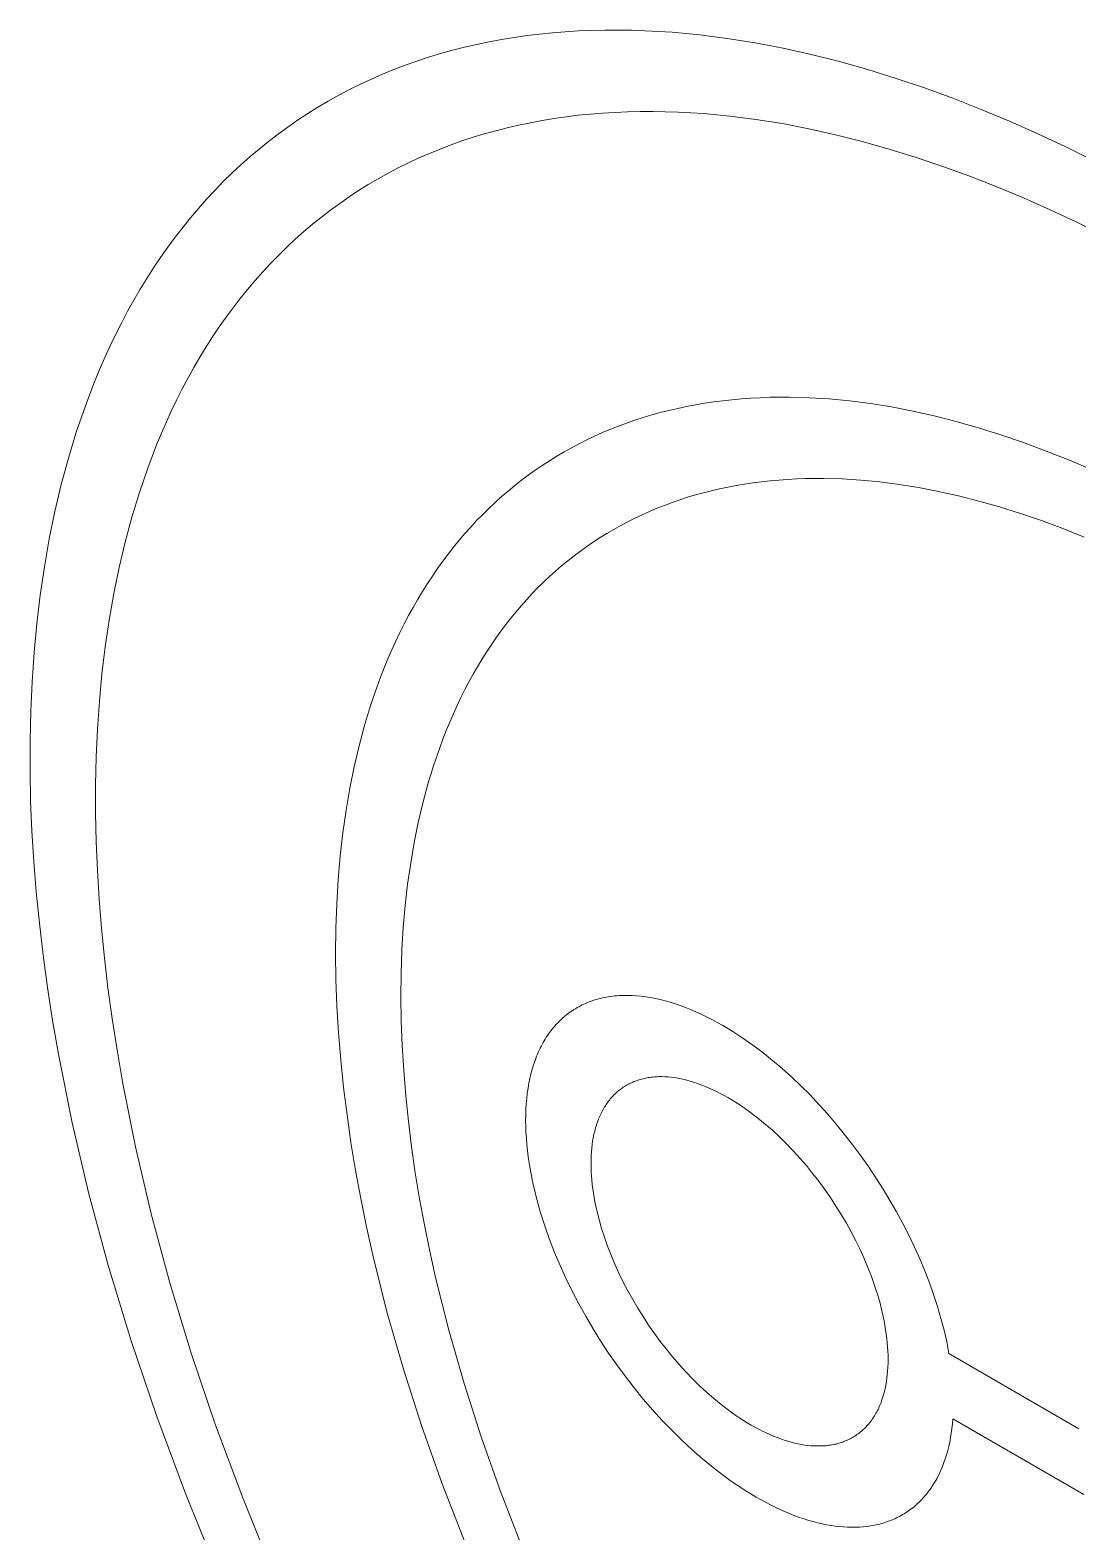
# Model space of a CAD drawing. Header units: millimetres. Extents: x -279 to 4999, y 61 to 3536.
# Drawn here: x 3929.37 to 3942.55, y 1671.74 to 1690.65 of the extents above; entities that cross this region are included whole.
import ezdxf

# ---------------------------------------------------------------- set-up
doc = ezdxf.new("R2010")
doc.units = ezdxf.units.MM
doc.layers.add('ZANO_R', color=7, linetype='Continuous', lineweight=0)

msp = doc.modelspace()

# ---------------------------------------------------------------- linework, layer by layer
at = {"layer": 'ZANO_R'}
for p, q in [((3935.299, 1690.528), (3935.142, 1690.499)), ((3935.457, 1690.554), (3935.299, 1690.528)), ((3935.616, 1690.577), (3935.457, 1690.554)), ((3935.777, 1690.597), (3935.616, 1690.577)), ((3935.939, 1690.613), (3935.777, 1690.597)), ((3936.102, 1690.626), (3935.939, 1690.613)), ((3936.267, 1690.636), (3936.102, 1690.626)), ((3936.432, 1690.643), (3936.267, 1690.636)), ((3936.599, 1690.647), (3936.432, 1690.643)), ((3936.767, 1690.647), (3936.599, 1690.647)), ((3936.935, 1690.645), (3936.767, 1690.647)), ((3937.105, 1690.639), (3936.935, 1690.645)), ((3937.275, 1690.631), (3937.105, 1690.639)), ((3937.447, 1690.619), (3937.275, 1690.631)), ((3937.792, 1690.586), (3937.447, 1690.619)), ((3938.14, 1690.542), (3937.792, 1690.586)), ((3938.49, 1690.486), (3938.14, 1690.542)), ((3934.53, 1690.35), (3934.381, 1690.305)), ((3934.681, 1690.392), (3934.53, 1690.35)), ((3934.833, 1690.431), (3934.681, 1690.392)), ((3934.987, 1690.467), (3934.833, 1690.431)), ((3935.142, 1690.499), (3934.987, 1690.467)), ((3938.843, 1690.418), (3938.49, 1690.486)), ((3939.197, 1690.34), (3938.843, 1690.418)), ((3939.552, 1690.25), (3939.197, 1690.34)), ((3933.944, 1690.15), (3933.802, 1690.091)), ((3934.088, 1690.205), (3933.944, 1690.15)), ((3934.234, 1690.256), (3934.088, 1690.205)), ((3934.381, 1690.305), (3934.234, 1690.256)), ((3939.909, 1690.15), (3939.552, 1690.25)), ((3940.266, 1690.039), (3939.909, 1690.15)), ((3933.523, 1689.966), (3933.387, 1689.898)), ((3933.662, 1690.03), (3933.523, 1689.966)), ((3933.802, 1690.091), (3933.662, 1690.03)), ((3940.623, 1689.918), (3940.266, 1690.039)), ((3933.252, 1689.827), (3933.119, 1689.753)), ((3933.387, 1689.898), (3933.252, 1689.827)), ((3940.98, 1689.788), (3940.623, 1689.918)), ((3941.337, 1689.648), (3940.98, 1689.788)), ((3932.86, 1689.596), (3932.733, 1689.513)), ((3932.989, 1689.676), (3932.86, 1689.596)), ((3933.119, 1689.753), (3932.989, 1689.676)), ((3936.264, 1689.574), (3936.418, 1689.589)), ((3936.418, 1689.589), (3936.572, 1689.602)), ((3936.572, 1689.602), (3936.728, 1689.611)), ((3936.728, 1689.611), (3936.885, 1689.618)), ((3936.885, 1689.618), (3937.043, 1689.621)), ((3937.043, 1689.621), (3937.202, 1689.622)), ((3937.202, 1689.622), (3937.361, 1689.619)), ((3937.361, 1689.619), (3937.522, 1689.614)), ((3937.522, 1689.614), (3937.684, 1689.606)), ((3937.684, 1689.606), (3937.846, 1689.595)), ((3937.846, 1689.595), (3938.173, 1689.564)), ((3941.694, 1689.499), (3941.337, 1689.648)), ((3932.609, 1689.426), (3932.487, 1689.337)), ((3932.733, 1689.513), (3932.609, 1689.426)), ((3935.226, 1689.38), (3935.37, 1689.417)), ((3935.37, 1689.417), (3935.515, 1689.451)), ((3935.515, 1689.451), (3935.663, 1689.481)), ((3935.663, 1689.481), (3935.811, 1689.509)), ((3935.811, 1689.509), (3935.961, 1689.534)), ((3935.961, 1689.534), (3936.112, 1689.555)), ((3936.112, 1689.555), (3936.264, 1689.574)), ((3938.173, 1689.564), (3938.502, 1689.522)), ((3938.502, 1689.522), (3938.834, 1689.469)), ((3938.834, 1689.469), (3939.168, 1689.405)), ((3939.168, 1689.405), (3939.504, 1689.33)), ((3942.049, 1689.342), (3941.694, 1689.499)), ((3932.366, 1689.245), (3932.248, 1689.149)), ((3932.487, 1689.337), (3932.366, 1689.245)), ((3934.528, 1689.15), (3934.664, 1689.202)), ((3934.664, 1689.202), (3934.802, 1689.251)), ((3934.802, 1689.251), (3934.942, 1689.297)), ((3934.942, 1689.297), (3935.083, 1689.34)), ((3935.083, 1689.34), (3935.226, 1689.38)), ((3939.504, 1689.33), (3939.84, 1689.245)), ((3939.84, 1689.245), (3940.178, 1689.15)), ((3942.403, 1689.176), (3942.049, 1689.342)), ((3932.132, 1689.051), (3932.019, 1688.95)), ((3932.248, 1689.149), (3932.132, 1689.051)), ((3934.129, 1688.976), (3934.26, 1689.037)), ((3934.26, 1689.037), (3934.393, 1689.095)), ((3934.393, 1689.095), (3934.528, 1689.15)), ((3940.178, 1689.15), (3940.516, 1689.045)), ((3940.516, 1689.045), (3940.855, 1688.931)), ((3942.756, 1689.002), (3942.403, 1689.176)), ((3931.907, 1688.846), (3931.798, 1688.739)), ((3932.019, 1688.95), (3931.907, 1688.846)), ((3933.746, 1688.775), (3933.872, 1688.845)), ((3933.872, 1688.845), (3934, 1688.912)), ((3934, 1688.912), (3934.129, 1688.976)), ((3940.855, 1688.931), (3941.193, 1688.808)), ((3931.798, 1688.739), (3931.691, 1688.629)), ((3933.501, 1688.626), (3933.623, 1688.702)), ((3933.623, 1688.702), (3933.746, 1688.775)), ((3941.193, 1688.808), (3941.532, 1688.675)), ((3941.532, 1688.675), (3941.869, 1688.534)), ((3931.587, 1688.517), (3931.485, 1688.402)), ((3931.691, 1688.629), (3931.587, 1688.517)), ((3933.147, 1688.38), (3933.263, 1688.465)), ((3933.263, 1688.465), (3933.381, 1688.547)), ((3933.381, 1688.547), (3933.501, 1688.626)), ((3941.869, 1688.534), (3942.206, 1688.385)), ((3931.385, 1688.284), (3931.287, 1688.163)), ((3931.485, 1688.402), (3931.385, 1688.284)), ((3932.921, 1688.203), (3933.033, 1688.293)), ((3933.033, 1688.293), (3933.147, 1688.38)), ((3942.206, 1688.385), (3942.541, 1688.228)), ((3931.287, 1688.163), (3931.192, 1688.04)), ((3932.704, 1688.014), (3932.811, 1688.11)), ((3932.811, 1688.11), (3932.921, 1688.203)), ((3942.541, 1688.228), (3942.875, 1688.063)), ((3931.099, 1687.914), (3931.009, 1687.786)), ((3931.192, 1688.04), (3931.099, 1687.914)), ((3932.495, 1687.814), (3932.598, 1687.915)), ((3932.598, 1687.915), (3932.704, 1688.014)), ((3931.009, 1687.786), (3930.921, 1687.655)), ((3932.294, 1687.603), (3932.393, 1687.71)), ((3932.393, 1687.71), (3932.495, 1687.814)), ((3930.836, 1687.522), (3930.753, 1687.386)), ((3930.921, 1687.655), (3930.836, 1687.522)), ((3932.198, 1687.494), (3932.294, 1687.603)), ((3930.753, 1687.386), (3930.672, 1687.248)), ((3932.011, 1687.268), (3932.103, 1687.383)), ((3932.103, 1687.383), (3932.198, 1687.494)), ((3930.672, 1687.248), (3930.594, 1687.108)), ((3931.833, 1687.032), (3931.921, 1687.152)), ((3931.921, 1687.152), (3932.011, 1687.268)), ((3930.519, 1686.965), (3930.445, 1686.82)), ((3930.594, 1687.108), (3930.519, 1686.965)), ((3931.747, 1686.911), (3931.833, 1687.032)), ((3930.445, 1686.82), (3930.375, 1686.673)), ((3931.583, 1686.661), (3931.664, 1686.787)), ((3931.664, 1686.787), (3931.747, 1686.911)), ((3930.375, 1686.673), (3930.306, 1686.524)), ((3931.504, 1686.532), (3931.583, 1686.661)), ((3930.241, 1686.373), (3930.177, 1686.219)), ((3930.306, 1686.524), (3930.241, 1686.373)), ((3931.354, 1686.268), (3931.428, 1686.401)), ((3931.428, 1686.401), (3931.504, 1686.532)), ((3930.177, 1686.219), (3930.116, 1686.064)), ((3931.282, 1686.133), (3931.354, 1686.268)), ((3930.116, 1686.064), (3930.058, 1685.907)), ((3931.146, 1685.857), (3931.213, 1685.996)), ((3931.213, 1685.996), (3931.282, 1686.133)), ((3938.2, 1685.995), (3938.083, 1685.982)), ((3938.318, 1686.006), (3938.2, 1685.995)), ((3938.437, 1686.014), (3938.318, 1686.006)), ((3938.556, 1686.02), (3938.437, 1686.014)), ((3938.677, 1686.025), (3938.556, 1686.02)), ((3938.799, 1686.027), (3938.677, 1686.025)), ((3938.922, 1686.026), (3938.799, 1686.027)), ((3939.171, 1686.019), (3938.922, 1686.026)), ((3939.424, 1686.004), (3939.171, 1686.019)), ((3939.681, 1685.979), (3939.424, 1686.004)), ((3930.058, 1685.907), (3929.948, 1685.587)), ((3931.081, 1685.715), (3931.146, 1685.857)), ((3937.19, 1685.803), (3937.084, 1685.771)), ((3937.298, 1685.833), (3937.19, 1685.803)), ((3937.407, 1685.86), (3937.298, 1685.833)), ((3937.517, 1685.886), (3937.407, 1685.86)), ((3937.628, 1685.91), (3937.517, 1685.886)), ((3937.74, 1685.931), (3937.628, 1685.91)), ((3937.853, 1685.95), (3937.74, 1685.931)), ((3937.968, 1685.967), (3937.853, 1685.95)), ((3938.083, 1685.982), (3937.968, 1685.967)), ((3939.942, 1685.945), (3939.681, 1685.979)), ((3940.207, 1685.903), (3939.942, 1685.945)), ((3940.475, 1685.851), (3940.207, 1685.903)), ((3940.746, 1685.79), (3940.475, 1685.851)), ((3931.019, 1685.572), (3931.081, 1685.715)), ((3936.67, 1685.623), (3936.57, 1685.58)), ((3936.772, 1685.663), (3936.67, 1685.623)), ((3936.874, 1685.701), (3936.772, 1685.663)), ((3936.978, 1685.737), (3936.874, 1685.701)), ((3937.084, 1685.771), (3936.978, 1685.737)), ((3941.021, 1685.721), (3940.746, 1685.79)), ((3941.3, 1685.642), (3941.021, 1685.721)), ((3941.582, 1685.554), (3941.3, 1685.642)), ((3929.948, 1685.587), (3929.849, 1685.26)), ((3930.901, 1685.28), (3930.959, 1685.427)), ((3930.959, 1685.427), (3931.019, 1685.572)), ((3936.276, 1685.441), (3936.181, 1685.391)), ((3936.373, 1685.489), (3936.276, 1685.441)), ((3936.47, 1685.536), (3936.373, 1685.489)), ((3936.57, 1685.58), (3936.47, 1685.536)), ((3941.867, 1685.456), (3941.582, 1685.554)), ((3942.155, 1685.349), (3941.867, 1685.456)), ((3929.849, 1685.26), (3929.759, 1684.927)), ((3930.846, 1685.131), (3930.901, 1685.28)), ((3935.994, 1685.283), (3935.902, 1685.227)), ((3936.087, 1685.338), (3935.994, 1685.283)), ((3936.181, 1685.391), (3936.087, 1685.338)), ((3942.446, 1685.233), (3942.155, 1685.349)), ((3942.74, 1685.108), (3942.446, 1685.233)), ((3930.742, 1684.828), (3930.846, 1685.131)), ((3935.636, 1685.045), (3935.55, 1684.98)), ((3935.724, 1685.108), (3935.636, 1685.045)), ((3935.812, 1685.168), (3935.724, 1685.108)), ((3935.902, 1685.227), (3935.812, 1685.168)), ((3929.759, 1684.927), (3929.678, 1684.587)), ((3935.465, 1684.914), (3935.382, 1684.845)), ((3935.55, 1684.98), (3935.465, 1684.914)), ((3937.941, 1684.849), (3938.043, 1684.873)), ((3938.043, 1684.873), (3938.147, 1684.895)), ((3938.147, 1684.895), (3938.251, 1684.915)), ((3938.251, 1684.915), (3938.357, 1684.933)), ((3938.357, 1684.933), (3938.464, 1684.949)), ((3938.464, 1684.949), (3938.571, 1684.962)), ((3938.571, 1684.962), (3938.68, 1684.974)), ((3938.68, 1684.974), (3938.79, 1684.984)), ((3938.79, 1684.984), (3938.9, 1684.992)), ((3938.9, 1684.992), (3939.012, 1684.998)), ((3939.012, 1684.998), (3939.125, 1685.002)), ((3939.125, 1685.002), (3939.238, 1685.004)), ((3939.238, 1685.004), (3939.353, 1685.004)), ((3939.353, 1685.004), (3939.585, 1684.997)), ((3939.585, 1684.997), (3939.82, 1684.982)), ((3939.82, 1684.982), (3940.06, 1684.959)), ((3940.06, 1684.959), (3940.302, 1684.928)), ((3940.302, 1684.928), (3940.549, 1684.888)), ((3940.549, 1684.888), (3940.798, 1684.84)), ((3930.648, 1684.518), (3930.742, 1684.828)), ((3935.22, 1684.702), (3935.14, 1684.627)), ((3935.3, 1684.775), (3935.22, 1684.702)), ((3935.382, 1684.845), (3935.3, 1684.775)), ((3937.255, 1684.628), (3937.35, 1684.665)), ((3937.35, 1684.665), (3937.445, 1684.701)), ((3937.445, 1684.701), (3937.542, 1684.734)), ((3937.542, 1684.734), (3937.64, 1684.766)), ((3937.64, 1684.766), (3937.739, 1684.796)), ((3937.739, 1684.796), (3937.84, 1684.823)), ((3937.84, 1684.823), (3937.941, 1684.849)), ((3940.798, 1684.84), (3941.051, 1684.784)), ((3941.051, 1684.784), (3941.308, 1684.719)), ((3941.308, 1684.719), (3941.567, 1684.645)), ((3929.678, 1684.587), (3929.607, 1684.242)), ((3930.563, 1684.203), (3930.648, 1684.518)), ((3935.063, 1684.551), (3934.986, 1684.473)), ((3935.14, 1684.627), (3935.063, 1684.551)), ((3936.888, 1684.458), (3936.978, 1684.504)), ((3936.978, 1684.504), (3937.069, 1684.547)), ((3937.069, 1684.547), (3937.161, 1684.588)), ((3937.161, 1684.588), (3937.255, 1684.628)), ((3941.567, 1684.645), (3941.829, 1684.563)), ((3941.829, 1684.563), (3942.095, 1684.473)), ((3934.838, 1684.31), (3934.766, 1684.226)), ((3934.912, 1684.392), (3934.838, 1684.31)), ((3934.986, 1684.473), (3934.912, 1684.392)), ((3936.54, 1684.259), (3936.625, 1684.312)), ((3936.625, 1684.312), (3936.712, 1684.362)), ((3936.712, 1684.362), (3936.799, 1684.411)), ((3936.799, 1684.411), (3936.888, 1684.458)), ((3942.095, 1684.473), (3942.363, 1684.373)), ((3942.363, 1684.373), (3942.634, 1684.265)), ((3929.607, 1684.242), (3929.546, 1683.891)), ((3930.486, 1683.881), (3930.563, 1684.203)), ((3934.696, 1684.139), (3934.627, 1684.051)), ((3934.766, 1684.226), (3934.696, 1684.139)), ((3936.292, 1684.09), (3936.374, 1684.148)), ((3936.374, 1684.148), (3936.456, 1684.204)), ((3936.456, 1684.204), (3936.54, 1684.259)), ((3934.559, 1683.961), (3934.493, 1683.869)), ((3934.627, 1684.051), (3934.559, 1683.961)), ((3936.055, 1683.903), (3936.133, 1683.967)), ((3936.133, 1683.967), (3936.212, 1684.029)), ((3936.212, 1684.029), (3936.292, 1684.09)), ((3929.546, 1683.891), (3929.493, 1683.536)), ((3930.419, 1683.554), (3930.486, 1683.881)), ((3934.429, 1683.775), (3934.366, 1683.68)), ((3934.493, 1683.869), (3934.429, 1683.775)), ((3935.83, 1683.701), (3935.904, 1683.77)), ((3935.904, 1683.77), (3935.979, 1683.838)), ((3935.979, 1683.838), (3936.055, 1683.903)), ((3929.493, 1683.536), (3929.45, 1683.176)), ((3930.361, 1683.221), (3930.419, 1683.554)), ((3934.305, 1683.582), (3934.245, 1683.483)), ((3934.366, 1683.68), (3934.305, 1683.582)), ((3935.617, 1683.482), (3935.687, 1683.556)), ((3935.687, 1683.556), (3935.758, 1683.63)), ((3935.758, 1683.63), (3935.83, 1683.701)), ((3934.186, 1683.381), (3934.13, 1683.278)), ((3934.245, 1683.483), (3934.186, 1683.381)), ((3935.482, 1683.326), (3935.549, 1683.405)), ((3935.549, 1683.405), (3935.617, 1683.482)), ((3929.45, 1683.176), (3929.416, 1682.812)), ((3930.311, 1682.885), (3930.361, 1683.221)), ((3934.075, 1683.173), (3934.021, 1683.066)), ((3934.13, 1683.278), (3934.075, 1683.173)), ((3935.289, 1683.08), (3935.352, 1683.164)), ((3935.352, 1683.164), (3935.416, 1683.246)), ((3935.416, 1683.246), (3935.482, 1683.326)), ((3934.021, 1683.066), (3933.969, 1682.957)), ((3935.168, 1682.907), (3935.228, 1682.995)), ((3935.228, 1682.995), (3935.289, 1683.08)), ((3929.416, 1682.812), (3929.391, 1682.444)), ((3930.27, 1682.543), (3930.311, 1682.885)), ((3933.919, 1682.846), (3933.87, 1682.734)), ((3933.969, 1682.957), (3933.919, 1682.846)), ((3935.052, 1682.727), (3935.109, 1682.818)), ((3935.109, 1682.818), (3935.168, 1682.907)), ((3933.823, 1682.619), (3933.778, 1682.503)), ((3933.87, 1682.734), (3933.823, 1682.619)), ((3934.942, 1682.54), (3934.996, 1682.634)), ((3934.996, 1682.634), (3935.052, 1682.727)), ((3929.391, 1682.444), (3929.374, 1682.073)), ((3930.238, 1682.199), (3930.27, 1682.543)), ((3933.778, 1682.503), (3933.734, 1682.385)), ((3934.838, 1682.346), (3934.889, 1682.444)), ((3934.889, 1682.444), (3934.942, 1682.54)), ((3933.734, 1682.385), (3933.652, 1682.144)), ((3934.74, 1682.145), (3934.788, 1682.246)), ((3934.788, 1682.246), (3934.838, 1682.346)), ((3929.374, 1682.073), (3929.366, 1681.699)), ((3930.214, 1681.85), (3930.238, 1682.199)), ((3933.652, 1682.144), (3933.576, 1681.895)), ((3934.647, 1681.937), (3934.693, 1682.042)), ((3934.693, 1682.042), (3934.74, 1682.145)), ((3930.198, 1681.499), (3930.214, 1681.85)), ((3933.576, 1681.895), (3933.507, 1681.639)), ((3934.561, 1681.722), (3934.604, 1681.83)), ((3934.604, 1681.83), (3934.647, 1681.937)), ((3929.366, 1681.699), (3929.366, 1681.323)), ((3933.507, 1681.639), (3933.445, 1681.376)), ((3934.521, 1681.612), (3934.561, 1681.722)), ((3930.19, 1681.145), (3930.198, 1681.499)), ((3934.444, 1681.387), (3934.521, 1681.612)), ((3929.366, 1681.323), (3929.373, 1680.945)), ((3933.445, 1681.376), (3933.39, 1681.106)), ((3934.373, 1681.156), (3934.444, 1681.387)), ((3930.19, 1680.789), (3930.19, 1681.145)), ((3933.39, 1681.106), (3933.343, 1680.829)), ((3934.309, 1680.917), (3934.373, 1681.156)), ((3929.373, 1680.945), (3929.389, 1680.565)), ((3934.252, 1680.673), (3934.309, 1680.917)), ((3930.198, 1680.43), (3930.19, 1680.789)), ((3933.343, 1680.829), (3933.302, 1680.545)), ((3929.389, 1680.565), (3929.413, 1680.184)), ((3933.302, 1680.545), (3933.269, 1680.254)), ((3934.201, 1680.421), (3934.252, 1680.673)), ((3930.213, 1680.071), (3930.198, 1680.43)), ((3934.156, 1680.163), (3934.201, 1680.421)), ((3929.413, 1680.184), (3929.444, 1679.799)), ((3933.269, 1680.254), (3933.243, 1679.956)), ((3934.118, 1679.898), (3934.156, 1680.163)), ((3930.235, 1679.71), (3930.213, 1680.071)), ((3933.243, 1679.956), (3933.225, 1679.651)), ((3929.444, 1679.799), (3929.483, 1679.406)), ((3934.087, 1679.627), (3934.118, 1679.898)), ((3930.264, 1679.345), (3930.235, 1679.71)), ((3933.225, 1679.651), (3933.214, 1679.34)), ((3934.063, 1679.35), (3934.087, 1679.627)), ((3929.483, 1679.406), (3929.53, 1679.005)), ((3930.301, 1678.972), (3930.264, 1679.345)), ((3933.214, 1679.34), (3933.211, 1679.022)), ((3934.046, 1679.066), (3934.063, 1679.35)), ((3929.53, 1679.005), (3929.586, 1678.596)), ((3933.211, 1679.022), (3933.215, 1678.697)), ((3934.036, 1678.776), (3934.046, 1679.066)), ((3930.346, 1678.592), (3930.301, 1678.972)), ((3933.215, 1678.697), (3933.228, 1678.365)), ((3934.033, 1678.48), (3934.036, 1678.776)), ((3929.586, 1678.596), (3929.65, 1678.181)), ((3930.399, 1678.205), (3930.346, 1678.592)), ((3934.037, 1678.177), (3934.033, 1678.48)), ((3936.427, 1678.424), (3936.403, 1678.416)), ((3936.45, 1678.432), (3936.427, 1678.424)), ((3936.474, 1678.44), (3936.45, 1678.432)), ((3936.498, 1678.447), (3936.474, 1678.44)), ((3936.522, 1678.454), (3936.498, 1678.447)), ((3936.546, 1678.46), (3936.522, 1678.454)), ((3936.571, 1678.466), (3936.546, 1678.46)), ((3936.596, 1678.471), (3936.571, 1678.466)), ((3936.621, 1678.476), (3936.596, 1678.471)), ((3936.647, 1678.48), (3936.621, 1678.476)), ((3936.672, 1678.484), (3936.647, 1678.48)), ((3936.698, 1678.487), (3936.672, 1678.484)), ((3936.724, 1678.49), (3936.698, 1678.487)), ((3936.751, 1678.493), (3936.724, 1678.49)), ((3936.778, 1678.495), (3936.751, 1678.493)), ((3936.805, 1678.496), (3936.778, 1678.495)), ((3936.832, 1678.497), (3936.805, 1678.496)), ((3936.859, 1678.497), (3936.832, 1678.497)), ((3936.887, 1678.497), (3936.859, 1678.497)), ((3936.943, 1678.496), (3936.887, 1678.497)), ((3937, 1678.492), (3936.943, 1678.496)), ((3937.057, 1678.487), (3937, 1678.492)), ((3937.116, 1678.479), (3937.057, 1678.487)), ((3937.175, 1678.47), (3937.116, 1678.479)), ((3937.236, 1678.458), (3937.175, 1678.47)), ((3937.297, 1678.444), (3937.236, 1678.458)), ((3937.358, 1678.429), (3937.297, 1678.444)), ((3937.421, 1678.411), (3937.358, 1678.429)), ((3933.228, 1678.365), (3933.248, 1678.027)), ((3936.11, 1678.247), (3936.091, 1678.232)), ((3936.129, 1678.262), (3936.11, 1678.247)), ((3936.148, 1678.277), (3936.129, 1678.262)), ((3936.168, 1678.291), (3936.148, 1678.277)), ((3936.188, 1678.304), (3936.168, 1678.291)), ((3936.208, 1678.318), (3936.188, 1678.304)), ((3936.229, 1678.33), (3936.208, 1678.318)), ((3936.25, 1678.343), (3936.229, 1678.33)), ((3936.271, 1678.354), (3936.25, 1678.343)), ((3936.292, 1678.366), (3936.271, 1678.354)), ((3936.314, 1678.377), (3936.292, 1678.366)), ((3936.336, 1678.387), (3936.314, 1678.377)), ((3936.358, 1678.397), (3936.336, 1678.387)), ((3936.381, 1678.407), (3936.358, 1678.397)), ((3936.403, 1678.416), (3936.381, 1678.407)), ((3937.484, 1678.391), (3937.421, 1678.411)), ((3937.548, 1678.369), (3937.484, 1678.391)), ((3937.613, 1678.345), (3937.548, 1678.369)), ((3937.679, 1678.319), (3937.613, 1678.345)), ((3937.745, 1678.291), (3937.679, 1678.319)), ((3937.811, 1678.261), (3937.745, 1678.291)), ((3937.879, 1678.228), (3937.811, 1678.261)), ((3929.65, 1678.181), (3929.723, 1677.758)), ((3930.46, 1677.812), (3930.399, 1678.205)), ((3934.049, 1677.869), (3934.037, 1678.177)), ((3935.921, 1678.053), (3935.906, 1678.033)), ((3935.937, 1678.073), (3935.921, 1678.053)), ((3935.953, 1678.092), (3935.937, 1678.073)), ((3935.969, 1678.111), (3935.953, 1678.092)), ((3935.985, 1678.13), (3935.969, 1678.111)), ((3936.002, 1678.148), (3935.985, 1678.13)), ((3936.019, 1678.166), (3936.002, 1678.148)), ((3936.037, 1678.183), (3936.019, 1678.166)), ((3936.055, 1678.2), (3936.037, 1678.183)), ((3936.073, 1678.216), (3936.055, 1678.2)), ((3936.091, 1678.232), (3936.073, 1678.216)), ((3937.947, 1678.194), (3937.879, 1678.228)), ((3938.015, 1678.157), (3937.947, 1678.194)), ((3938.084, 1678.118), (3938.015, 1678.157)), ((3938.148, 1678.08), (3938.084, 1678.118)), ((3938.212, 1678.041), (3938.148, 1678.08)), ((3933.248, 1678.027), (3933.276, 1677.685)), ((3934.068, 1677.554), (3934.049, 1677.869)), ((3935.81, 1677.879), (3935.797, 1677.856)), ((3935.823, 1677.903), (3935.81, 1677.879)), ((3935.836, 1677.925), (3935.823, 1677.903)), ((3935.849, 1677.948), (3935.836, 1677.925)), ((3935.863, 1677.97), (3935.849, 1677.948)), ((3935.877, 1677.991), (3935.863, 1677.97)), ((3935.891, 1678.012), (3935.877, 1677.991)), ((3935.906, 1678.033), (3935.891, 1678.012)), ((3938.338, 1677.959), (3938.212, 1678.041)), ((3938.463, 1677.871), (3938.338, 1677.959)), ((3938.587, 1677.778), (3938.463, 1677.871)), ((3929.723, 1677.758), (3929.896, 1676.892)), ((3930.529, 1677.411), (3930.46, 1677.812)), ((3933.276, 1677.685), (3933.311, 1677.34)), ((3935.721, 1677.679), (3935.702, 1677.624)), ((3935.731, 1677.705), (3935.721, 1677.679)), ((3935.741, 1677.731), (3935.731, 1677.705)), ((3935.751, 1677.757), (3935.741, 1677.731)), ((3935.762, 1677.782), (3935.751, 1677.757)), ((3935.774, 1677.807), (3935.762, 1677.782)), ((3935.785, 1677.832), (3935.774, 1677.807)), ((3935.797, 1677.856), (3935.785, 1677.832)), ((3938.71, 1677.68), (3938.587, 1677.778)), ((3938.83, 1677.578), (3938.71, 1677.68)), ((3934.094, 1677.235), (3934.068, 1677.554)), ((3935.67, 1677.511), (3935.656, 1677.452)), ((3935.685, 1677.568), (3935.67, 1677.511)), ((3935.702, 1677.624), (3935.685, 1677.568)), ((3938.949, 1677.471), (3938.83, 1677.578)), ((3930.693, 1676.591), (3930.529, 1677.411)), ((3933.311, 1677.34), (3933.355, 1676.993)), ((3935.633, 1677.329), (3935.624, 1677.265)), ((3935.644, 1677.391), (3935.633, 1677.329)), ((3935.656, 1677.452), (3935.644, 1677.391)), ((3936.752, 1677.279), (3936.764, 1677.29)), ((3936.764, 1677.29), (3936.777, 1677.301)), ((3936.777, 1677.301), (3936.791, 1677.311)), ((3936.791, 1677.311), (3936.804, 1677.321)), ((3936.804, 1677.321), (3936.818, 1677.331)), ((3936.818, 1677.331), (3936.832, 1677.341)), ((3936.832, 1677.341), (3936.846, 1677.35)), ((3936.846, 1677.35), (3936.86, 1677.359)), ((3936.86, 1677.359), (3936.874, 1677.367)), ((3936.874, 1677.367), (3936.889, 1677.375)), ((3936.889, 1677.375), (3936.904, 1677.383)), ((3936.904, 1677.383), (3936.919, 1677.391)), ((3936.919, 1677.391), (3936.934, 1677.398)), ((3936.934, 1677.398), (3936.95, 1677.405)), ((3936.95, 1677.405), (3936.965, 1677.412)), ((3936.965, 1677.412), (3936.981, 1677.418)), ((3936.981, 1677.418), (3936.997, 1677.424)), ((3936.997, 1677.424), (3937.014, 1677.43)), ((3937.014, 1677.43), (3937.03, 1677.435)), ((3937.03, 1677.435), (3937.047, 1677.44)), ((3937.047, 1677.44), (3937.063, 1677.445)), ((3937.063, 1677.445), (3937.08, 1677.449)), ((3937.08, 1677.449), (3937.098, 1677.453)), ((3937.098, 1677.453), (3937.115, 1677.457)), ((3937.115, 1677.457), (3937.132, 1677.46)), ((3937.132, 1677.46), (3937.15, 1677.463)), ((3937.15, 1677.463), (3937.168, 1677.466)), ((3937.168, 1677.466), (3937.186, 1677.468)), ((3937.186, 1677.468), (3937.204, 1677.47)), ((3937.204, 1677.47), (3937.223, 1677.472)), ((3937.223, 1677.472), (3937.241, 1677.473)), ((3937.241, 1677.473), (3937.26, 1677.474)), ((3937.26, 1677.474), (3937.279, 1677.475)), ((3937.279, 1677.475), (3937.298, 1677.475)), ((3937.298, 1677.475), (3937.317, 1677.475)), ((3937.317, 1677.475), (3937.356, 1677.474)), ((3937.356, 1677.474), (3937.395, 1677.471)), ((3937.395, 1677.471), (3937.435, 1677.467)), ((3937.435, 1677.467), (3937.476, 1677.462)), ((3937.476, 1677.462), (3937.517, 1677.456)), ((3937.517, 1677.456), (3937.559, 1677.447)), ((3937.559, 1677.447), (3937.602, 1677.438)), ((3937.602, 1677.438), (3937.645, 1677.427)), ((3937.645, 1677.427), (3937.688, 1677.415)), ((3937.688, 1677.415), (3937.732, 1677.401)), ((3937.732, 1677.401), (3937.776, 1677.386)), ((3937.776, 1677.386), (3937.821, 1677.369)), ((3937.821, 1677.369), (3937.867, 1677.351)), ((3937.867, 1677.351), (3937.913, 1677.331)), ((3937.913, 1677.331), (3937.959, 1677.31)), ((3937.959, 1677.31), (3938.006, 1677.288)), ((3939.066, 1677.359), (3938.949, 1677.471)), ((3939.182, 1677.244), (3939.066, 1677.359)), ((3934.127, 1676.914), (3934.094, 1677.235)), ((3935.611, 1677.133), (3935.606, 1677.064)), ((3935.616, 1677.2), (3935.611, 1677.133)), ((3935.624, 1677.265), (3935.616, 1677.2)), ((3936.596, 1677.093), (3936.606, 1677.108)), ((3936.606, 1677.108), (3936.616, 1677.123)), ((3936.616, 1677.123), (3936.626, 1677.138)), ((3936.626, 1677.138), (3936.636, 1677.152)), ((3936.636, 1677.152), (3936.647, 1677.166)), ((3936.647, 1677.166), (3936.657, 1677.18)), ((3936.657, 1677.18), (3936.668, 1677.194)), ((3936.668, 1677.194), (3936.68, 1677.207)), ((3936.68, 1677.207), (3936.691, 1677.22)), ((3936.691, 1677.22), (3936.703, 1677.232)), ((3936.703, 1677.232), (3936.715, 1677.244)), ((3936.715, 1677.244), (3936.727, 1677.256)), ((3936.727, 1677.256), (3936.739, 1677.268)), ((3936.739, 1677.268), (3936.752, 1677.279)), ((3938.006, 1677.288), (3938.053, 1677.264)), ((3938.053, 1677.264), (3938.101, 1677.238)), ((3938.101, 1677.238), (3938.149, 1677.211)), ((3938.149, 1677.211), (3938.197, 1677.183)), ((3938.197, 1677.183), (3938.244, 1677.153)), ((3938.244, 1677.153), (3938.292, 1677.123)), ((3938.292, 1677.123), (3938.34, 1677.091)), ((3939.294, 1677.125), (3939.182, 1677.244)), ((3939.405, 1677.002), (3939.294, 1677.125)), ((3933.355, 1676.993), (3933.405, 1676.644)), ((3934.167, 1676.59), (3934.127, 1676.914)), ((3935.604, 1676.994), (3935.603, 1676.923)), ((3935.603, 1676.923), (3935.604, 1676.85)), ((3935.606, 1677.064), (3935.604, 1676.994)), ((3936.507, 1676.906), (3936.514, 1676.925)), ((3936.514, 1676.925), (3936.521, 1676.943)), ((3936.521, 1676.943), (3936.529, 1676.961)), ((3936.529, 1676.961), (3936.536, 1676.978)), ((3936.536, 1676.978), (3936.544, 1676.995)), ((3936.544, 1676.995), (3936.552, 1677.012)), ((3936.552, 1677.012), (3936.56, 1677.029)), ((3936.56, 1677.029), (3936.569, 1677.046)), ((3936.569, 1677.046), (3936.578, 1677.062)), ((3936.578, 1677.062), (3936.587, 1677.077)), ((3936.587, 1677.077), (3936.596, 1677.093)), ((3938.34, 1677.091), (3938.387, 1677.058)), ((3938.387, 1677.058), (3938.434, 1677.024)), ((3938.434, 1677.024), (3938.527, 1676.953)), ((3938.527, 1676.953), (3938.618, 1676.878)), ((3939.513, 1676.876), (3939.405, 1677.002)), ((3929.896, 1676.892), (3930.106, 1676)), ((3935.604, 1676.85), (3935.607, 1676.775)), ((3935.607, 1676.775), (3935.612, 1676.699)), ((3936.454, 1676.706), (3936.462, 1676.749)), ((3936.462, 1676.749), (3936.472, 1676.79)), ((3936.472, 1676.79), (3936.483, 1676.83)), ((3936.483, 1676.83), (3936.494, 1676.868)), ((3936.494, 1676.868), (3936.507, 1676.906)), ((3938.618, 1676.878), (3938.709, 1676.799)), ((3938.709, 1676.799), (3938.798, 1676.716)), ((3939.618, 1676.746), (3939.513, 1676.876)), ((3939.721, 1676.614), (3939.618, 1676.746)), ((3930.891, 1675.746), (3930.693, 1676.591)), ((3933.405, 1676.644), (3933.463, 1676.292)), ((3934.214, 1676.265), (3934.167, 1676.59)), ((3935.612, 1676.699), (3935.618, 1676.622)), ((3935.618, 1676.622), (3935.626, 1676.545)), ((3935.626, 1676.545), (3935.636, 1676.467)), ((3936.431, 1676.527), (3936.435, 1676.573)), ((3936.435, 1676.573), (3936.44, 1676.619)), ((3936.44, 1676.619), (3936.446, 1676.663)), ((3936.446, 1676.663), (3936.454, 1676.706)), ((3938.798, 1676.716), (3938.885, 1676.63)), ((3938.885, 1676.63), (3938.97, 1676.542)), ((3938.97, 1676.542), (3939.054, 1676.45)), ((3939.821, 1676.479), (3939.721, 1676.614)), ((3935.636, 1676.467), (3935.647, 1676.388)), ((3935.647, 1676.388), (3935.66, 1676.309)), ((3936.426, 1676.431), (3936.428, 1676.479)), ((3936.426, 1676.381), (3936.426, 1676.431)), ((3936.426, 1676.33), (3936.426, 1676.381)), ((3936.428, 1676.479), (3936.431, 1676.527)), ((3939.054, 1676.45), (3939.136, 1676.355)), ((3939.136, 1676.355), (3939.215, 1676.257)), ((3939.917, 1676.342), (3939.821, 1676.479)), ((3933.463, 1676.292), (3933.528, 1675.94)), ((3934.268, 1675.938), (3934.214, 1676.265)), ((3935.66, 1676.309), (3935.675, 1676.23)), ((3935.675, 1676.23), (3935.691, 1676.15)), ((3936.428, 1676.278), (3936.426, 1676.33)), ((3936.431, 1676.226), (3936.428, 1676.278)), ((3936.436, 1676.172), (3936.431, 1676.226)), ((3936.441, 1676.118), (3936.436, 1676.172)), ((3939.215, 1676.257), (3939.292, 1676.158)), ((3939.292, 1676.158), (3939.367, 1676.056)), ((3940.011, 1676.202), (3939.917, 1676.342)), ((3940.101, 1676.06), (3940.011, 1676.202)), ((3930.106, 1676), (3930.352, 1675.085)), ((3935.691, 1676.15), (3935.709, 1676.07)), ((3935.709, 1676.07), (3935.749, 1675.91)), ((3936.448, 1676.064), (3936.441, 1676.118)), ((3936.456, 1676.01), (3936.448, 1676.064)), ((3936.465, 1675.955), (3936.456, 1676.01)), ((3939.367, 1676.056), (3939.439, 1675.952)), ((3940.187, 1675.917), (3940.101, 1676.06)), ((3933.528, 1675.94), (3933.6, 1675.585)), ((3934.329, 1675.61), (3934.268, 1675.938)), ((3935.749, 1675.91), (3935.795, 1675.748)), ((3936.475, 1675.9), (3936.465, 1675.955)), ((3936.486, 1675.845), (3936.475, 1675.9)), ((3936.499, 1675.789), (3936.486, 1675.845)), ((3936.527, 1675.677), (3936.499, 1675.789)), ((3939.439, 1675.952), (3939.509, 1675.846)), ((3939.509, 1675.846), (3939.576, 1675.739)), ((3940.27, 1675.772), (3940.187, 1675.917)), ((3931.125, 1674.879), (3930.891, 1675.746)), ((3934.396, 1675.28), (3934.329, 1675.61)), ((3935.795, 1675.748), (3935.847, 1675.586)), ((3936.559, 1675.565), (3936.527, 1675.677)), ((3939.576, 1675.739), (3939.64, 1675.63)), ((3939.64, 1675.63), (3939.701, 1675.52)), ((3940.35, 1675.625), (3940.27, 1675.772)), ((3940.425, 1675.478), (3940.35, 1675.625)), ((3933.6, 1675.585), (3933.679, 1675.229)), ((3935.847, 1675.586), (3935.905, 1675.423)), ((3935.905, 1675.423), (3935.968, 1675.261)), ((3936.595, 1675.453), (3936.559, 1675.565)), ((3936.635, 1675.34), (3936.595, 1675.453)), ((3939.701, 1675.52), (3939.758, 1675.41)), ((3939.758, 1675.41), (3939.813, 1675.298)), ((3940.496, 1675.329), (3940.425, 1675.478)), ((3933.679, 1675.229), (3933.858, 1674.514)), ((3934.47, 1674.948), (3934.396, 1675.28)), ((3935.968, 1675.261), (3936.036, 1675.099)), ((3936.679, 1675.227), (3936.635, 1675.34)), ((3936.726, 1675.114), (3936.679, 1675.227)), ((3939.813, 1675.298), (3939.864, 1675.186)), ((3940.563, 1675.18), (3940.496, 1675.329)), ((3930.352, 1675.085), (3930.637, 1674.15)), ((3936.036, 1675.099), (3936.11, 1674.937)), ((3936.777, 1675.002), (3936.726, 1675.114)), ((3939.864, 1675.186), (3939.911, 1675.073)), ((3939.911, 1675.073), (3939.955, 1674.96)), ((3940.626, 1675.03), (3940.563, 1675.18)), ((3940.684, 1674.881), (3940.626, 1675.03)), ((3931.395, 1673.993), (3931.125, 1674.879)), ((3934.636, 1674.282), (3934.47, 1674.948)), ((3936.11, 1674.937), (3936.188, 1674.776)), ((3936.832, 1674.89), (3936.777, 1675.002)), ((3936.89, 1674.78), (3936.832, 1674.89)), ((3939.955, 1674.96), (3939.995, 1674.847)), ((3939.995, 1674.847), (3940.031, 1674.735)), ((3940.738, 1674.731), (3940.684, 1674.881)), ((3936.188, 1674.776), (3936.271, 1674.617)), ((3936.95, 1674.67), (3936.89, 1674.78)), ((3937.014, 1674.561), (3936.95, 1674.67)), ((3940.031, 1674.735), (3940.063, 1674.622)), ((3940.786, 1674.581), (3940.738, 1674.731)), ((3933.858, 1674.514), (3934.064, 1673.795)), ((3936.271, 1674.617), (3936.359, 1674.459)), ((3936.359, 1674.459), (3936.451, 1674.302)), ((3937.081, 1674.454), (3937.014, 1674.561)), ((3940.063, 1674.622), (3940.091, 1674.511)), ((3940.091, 1674.511), (3940.104, 1674.455)), ((3940.104, 1674.455), (3940.115, 1674.4)), ((3940.83, 1674.432), (3940.786, 1674.581)), ((3934.828, 1673.612), (3934.636, 1674.282)), ((3936.451, 1674.302), (3936.547, 1674.148)), ((3937.151, 1674.348), (3937.081, 1674.454)), ((3937.223, 1674.244), (3937.151, 1674.348)), ((3940.115, 1674.4), (3940.125, 1674.345)), ((3940.125, 1674.345), (3940.134, 1674.29)), ((3940.134, 1674.29), (3940.142, 1674.235)), ((3940.869, 1674.283), (3940.83, 1674.432)), ((3940.902, 1674.136), (3940.869, 1674.283)), ((3930.637, 1674.15), (3930.96, 1673.196)), ((3936.547, 1674.148), (3936.647, 1673.996)), ((3937.298, 1674.143), (3937.223, 1674.244)), ((3937.375, 1674.043), (3937.298, 1674.143)), ((3940.142, 1674.235), (3940.149, 1674.181)), ((3940.149, 1674.181), (3940.154, 1674.127)), ((3940.154, 1674.127), (3940.159, 1674.074)), ((3940.931, 1673.989), (3940.902, 1674.136)), ((3931.7, 1673.089), (3931.395, 1673.993)), ((3936.647, 1673.996), (3936.751, 1673.846)), ((3937.454, 1673.946), (3937.375, 1674.043)), ((3937.536, 1673.851), (3937.454, 1673.946)), ((3940.159, 1674.074), (3940.162, 1674.021)), ((3940.162, 1674.021), (3940.164, 1673.969)), ((3940.164, 1673.969), (3940.165, 1673.919)), ((3940.165, 1673.919), (3940.164, 1673.869)), ((3942.567, 1673.044), (3940.931, 1673.989)), ((3934.064, 1673.795), (3934.295, 1673.073)), ((3936.751, 1673.846), (3936.859, 1673.699)), ((3936.859, 1673.699), (3936.97, 1673.556)), ((3937.619, 1673.759), (3937.536, 1673.851)), ((3937.705, 1673.67), (3937.619, 1673.759)), ((3940.155, 1673.726), (3940.15, 1673.681)), ((3940.159, 1673.773), (3940.155, 1673.726)), ((3940.162, 1673.82), (3940.159, 1673.773)), ((3940.164, 1673.869), (3940.162, 1673.82)), ((3935.043, 1672.94), (3934.828, 1673.612)), ((3936.97, 1673.556), (3937.084, 1673.416)), ((3937.792, 1673.584), (3937.705, 1673.67)), ((3937.881, 1673.502), (3937.792, 1673.584)), ((3940.118, 1673.51), (3940.108, 1673.47)), ((3940.128, 1673.551), (3940.118, 1673.51)), ((3940.136, 1673.593), (3940.128, 1673.551)), ((3940.144, 1673.637), (3940.136, 1673.593)), ((3940.15, 1673.681), (3940.144, 1673.637)), ((3937.084, 1673.416), (3937.202, 1673.279)), ((3937.971, 1673.423), (3937.881, 1673.502)), ((3938.063, 1673.348), (3937.971, 1673.423)), ((3938.156, 1673.277), (3938.063, 1673.348)), ((3940.054, 1673.322), (3940.046, 1673.304)), ((3940.062, 1673.339), (3940.054, 1673.322)), ((3940.069, 1673.357), (3940.062, 1673.339)), ((3940.076, 1673.375), (3940.069, 1673.357)), ((3940.083, 1673.394), (3940.076, 1673.375)), ((3940.096, 1673.431), (3940.083, 1673.394)), ((3940.108, 1673.47), (3940.096, 1673.431)), ((3930.96, 1673.196), (3931.321, 1672.227)), ((3937.202, 1673.279), (3937.322, 1673.147)), ((3937.322, 1673.147), (3937.445, 1673.019)), ((3938.203, 1673.243), (3938.156, 1673.277)), ((3938.25, 1673.21), (3938.203, 1673.243)), ((3938.297, 1673.178), (3938.25, 1673.21)), ((3938.345, 1673.147), (3938.297, 1673.178)), ((3938.393, 1673.118), (3938.345, 1673.147)), ((3939.943, 1673.134), (3939.933, 1673.12)), ((3939.954, 1673.148), (3939.943, 1673.134)), ((3939.964, 1673.162), (3939.954, 1673.148)), ((3939.974, 1673.177), (3939.964, 1673.162)), ((3939.984, 1673.192), (3939.974, 1673.177)), ((3939.994, 1673.207), (3939.984, 1673.192)), ((3940.003, 1673.222), (3939.994, 1673.207)), ((3940.012, 1673.238), (3940.003, 1673.222)), ((3940.021, 1673.254), (3940.012, 1673.238)), ((3940.03, 1673.271), (3940.021, 1673.254)), ((3940.038, 1673.287), (3940.03, 1673.271)), ((3940.046, 1673.304), (3940.038, 1673.287)), ((3940.974, 1673.105), (3940.98, 1673.166)), ((3940.98, 1673.166), (3942.627, 1672.215)), ((3932.042, 1672.172), (3931.7, 1673.089)), ((3934.295, 1673.073), (3934.552, 1672.35)), ((3937.445, 1673.019), (3937.571, 1672.895)), ((3938.441, 1673.089), (3938.393, 1673.118)), ((3938.489, 1673.062), (3938.441, 1673.089)), ((3938.537, 1673.037), (3938.489, 1673.062)), ((3938.584, 1673.013), (3938.537, 1673.037)), ((3938.631, 1672.99), (3938.584, 1673.013)), ((3938.677, 1672.969), (3938.631, 1672.99)), ((3938.723, 1672.95), (3938.677, 1672.969)), ((3938.768, 1672.931), (3938.723, 1672.95)), ((3939.744, 1672.95), (3939.73, 1672.941)), ((3939.758, 1672.959), (3939.744, 1672.95)), ((3939.772, 1672.969), (3939.758, 1672.959)), ((3939.786, 1672.979), (3939.772, 1672.969)), ((3939.799, 1672.989), (3939.786, 1672.979)), ((3939.813, 1672.999), (3939.799, 1672.989)), ((3939.826, 1673.01), (3939.813, 1672.999)), ((3939.838, 1673.021), (3939.826, 1673.01)), ((3939.851, 1673.032), (3939.838, 1673.021)), ((3939.863, 1673.044), (3939.851, 1673.032)), ((3939.875, 1673.056), (3939.863, 1673.044)), ((3939.887, 1673.068), (3939.875, 1673.056)), ((3939.899, 1673.08), (3939.887, 1673.068)), ((3939.91, 1673.093), (3939.899, 1673.08)), ((3939.922, 1673.106), (3939.91, 1673.093)), ((3939.933, 1673.12), (3939.922, 1673.106)), ((3940.951, 1672.931), (3940.96, 1672.988)), ((3940.96, 1672.988), (3940.968, 1673.046)), ((3940.968, 1673.046), (3940.974, 1673.105)), ((3935.282, 1672.267), (3935.043, 1672.94)), ((3937.571, 1672.895), (3937.699, 1672.777)), ((3937.699, 1672.777), (3937.829, 1672.663)), ((3938.813, 1672.915), (3938.768, 1672.931)), ((3938.858, 1672.9), (3938.813, 1672.915)), ((3938.902, 1672.886), (3938.858, 1672.9)), ((3938.945, 1672.873), (3938.902, 1672.886)), ((3938.988, 1672.863), (3938.945, 1672.873)), ((3939.031, 1672.853), (3938.988, 1672.863)), ((3939.072, 1672.845), (3939.031, 1672.853)), ((3939.114, 1672.838), (3939.072, 1672.845)), ((3939.154, 1672.833), (3939.114, 1672.838)), ((3939.194, 1672.829), (3939.154, 1672.833)), ((3939.234, 1672.827), (3939.194, 1672.829)), ((3939.273, 1672.826), (3939.234, 1672.827)), ((3939.292, 1672.826), (3939.273, 1672.826)), ((3939.311, 1672.826), (3939.292, 1672.826)), ((3939.33, 1672.827), (3939.311, 1672.826)), ((3939.349, 1672.828), (3939.33, 1672.827)), ((3939.367, 1672.829), (3939.349, 1672.828)), ((3939.386, 1672.83), (3939.367, 1672.829)), ((3939.404, 1672.832), (3939.386, 1672.83)), ((3939.422, 1672.835), (3939.404, 1672.832)), ((3939.44, 1672.837), (3939.422, 1672.835)), ((3939.457, 1672.84), (3939.44, 1672.837)), ((3939.475, 1672.844), (3939.457, 1672.84)), ((3939.492, 1672.847), (3939.475, 1672.844)), ((3939.51, 1672.851), (3939.492, 1672.847)), ((3939.526, 1672.856), (3939.51, 1672.851)), ((3939.543, 1672.86), (3939.526, 1672.856)), ((3939.56, 1672.865), (3939.543, 1672.86)), ((3939.576, 1672.871), (3939.56, 1672.865)), ((3939.593, 1672.876), (3939.576, 1672.871)), ((3939.609, 1672.882), (3939.593, 1672.876)), ((3939.625, 1672.889), (3939.609, 1672.882)), ((3939.64, 1672.895), (3939.625, 1672.889)), ((3939.656, 1672.902), (3939.64, 1672.895)), ((3939.671, 1672.909), (3939.656, 1672.902)), ((3939.686, 1672.917), (3939.671, 1672.909)), ((3939.701, 1672.925), (3939.686, 1672.917)), ((3939.716, 1672.933), (3939.701, 1672.925)), ((3939.73, 1672.941), (3939.716, 1672.933)), ((3940.901, 1672.716), (3940.915, 1672.768)), ((3940.915, 1672.768), (3940.928, 1672.821)), ((3940.928, 1672.821), (3940.94, 1672.875)), ((3940.94, 1672.875), (3940.951, 1672.931)), ((3937.829, 1672.663), (3937.961, 1672.555)), ((3940.83, 1672.523), (3940.85, 1672.569)), ((3940.85, 1672.569), (3940.868, 1672.617)), ((3940.868, 1672.617), (3940.885, 1672.666)), ((3940.885, 1672.666), (3940.901, 1672.716)), ((3937.961, 1672.555), (3938.095, 1672.453)), ((3938.095, 1672.453), (3938.162, 1672.404)), ((3938.162, 1672.404), (3938.23, 1672.356)), ((3940.753, 1672.372), (3940.765, 1672.392)), ((3940.765, 1672.392), (3940.776, 1672.413)), ((3940.776, 1672.413), (3940.788, 1672.435)), ((3940.788, 1672.435), (3940.81, 1672.478)), ((3940.81, 1672.478), (3940.83, 1672.523)), ((3931.321, 1672.227), (3931.719, 1671.247)), ((3934.552, 1672.35), (3934.833, 1671.627)), ((3935.544, 1671.593), (3935.282, 1672.267)), ((3938.23, 1672.356), (3938.299, 1672.31)), ((3938.299, 1672.31), (3938.367, 1672.266)), ((3938.367, 1672.266), (3938.436, 1672.224)), ((3938.436, 1672.224), (3938.505, 1672.183)), ((3940.618, 1672.185), (3940.633, 1672.202)), ((3940.633, 1672.202), (3940.647, 1672.22)), ((3940.647, 1672.22), (3940.662, 1672.238)), ((3940.662, 1672.238), (3940.675, 1672.256)), ((3940.675, 1672.256), (3940.689, 1672.274)), ((3940.689, 1672.274), (3940.702, 1672.293)), ((3940.702, 1672.293), (3940.715, 1672.312)), ((3940.715, 1672.312), (3940.728, 1672.332)), ((3940.728, 1672.332), (3940.741, 1672.352)), ((3940.741, 1672.352), (3940.753, 1672.372)), ((3932.42, 1671.243), (3932.042, 1672.172)), ((3938.505, 1672.183), (3938.568, 1672.147)), ((3938.568, 1672.147), (3938.63, 1672.114)), ((3938.63, 1672.114), (3938.692, 1672.082)), ((3938.692, 1672.082), (3938.753, 1672.052)), ((3938.753, 1672.052), (3938.814, 1672.024)), ((3938.814, 1672.024), (3938.874, 1671.997)), ((3938.874, 1671.997), (3938.933, 1671.972)), ((3940.403, 1671.996), (3940.421, 1672.009)), ((3940.421, 1672.009), (3940.439, 1672.021)), ((3940.439, 1672.021), (3940.456, 1672.034)), ((3940.456, 1672.034), (3940.474, 1672.048)), ((3940.474, 1672.048), (3940.491, 1672.062)), ((3940.491, 1672.062), (3940.508, 1672.076)), ((3940.508, 1672.076), (3940.524, 1672.09)), ((3940.524, 1672.09), (3940.541, 1672.105)), ((3940.541, 1672.105), (3940.557, 1672.121)), ((3940.557, 1672.121), (3940.572, 1672.136)), ((3940.572, 1672.136), (3940.588, 1672.152)), ((3940.588, 1672.152), (3940.603, 1672.169)), ((3940.603, 1672.169), (3940.618, 1672.185)), ((3938.933, 1671.972), (3938.993, 1671.949)), ((3938.993, 1671.949), (3939.051, 1671.928)), ((3939.051, 1671.928), (3939.109, 1671.908)), ((3939.109, 1671.908), (3939.166, 1671.89)), ((3939.166, 1671.89), (3939.223, 1671.874)), ((3939.223, 1671.874), (3939.279, 1671.859)), ((3939.279, 1671.859), (3939.335, 1671.847)), ((3939.335, 1671.847), (3939.39, 1671.835)), ((3939.39, 1671.835), (3939.444, 1671.826)), ((3939.444, 1671.826), (3939.497, 1671.818)), ((3939.497, 1671.818), (3939.55, 1671.812)), ((3939.55, 1671.812), (3939.602, 1671.807)), ((3939.803, 1671.805), (3939.852, 1671.809)), ((3939.852, 1671.809), (3939.899, 1671.814)), ((3939.899, 1671.814), (3939.923, 1671.817)), ((3939.923, 1671.817), (3939.946, 1671.821)), ((3939.946, 1671.821), (3939.969, 1671.825)), ((3939.969, 1671.825), (3939.992, 1671.829)), ((3939.992, 1671.829), (3940.015, 1671.834)), ((3940.015, 1671.834), (3940.037, 1671.839)), ((3940.037, 1671.839), (3940.059, 1671.844)), ((3940.059, 1671.844), (3940.081, 1671.85)), ((3940.081, 1671.85), (3940.103, 1671.856)), ((3940.103, 1671.856), (3940.125, 1671.863)), ((3940.125, 1671.863), (3940.146, 1671.87)), ((3940.146, 1671.87), (3940.167, 1671.878)), ((3940.167, 1671.878), (3940.188, 1671.885)), ((3940.188, 1671.885), (3940.209, 1671.894)), ((3940.209, 1671.894), (3940.229, 1671.902)), ((3940.229, 1671.902), (3940.25, 1671.911)), ((3940.25, 1671.911), (3940.27, 1671.92)), ((3940.27, 1671.92), (3940.289, 1671.93)), ((3940.289, 1671.93), (3940.309, 1671.94)), ((3940.309, 1671.94), (3940.328, 1671.951)), ((3940.328, 1671.951), (3940.347, 1671.962)), ((3940.347, 1671.962), (3940.366, 1671.973)), ((3940.366, 1671.973), (3940.385, 1671.984)), ((3940.385, 1671.984), (3940.403, 1671.996)), ((3939.602, 1671.807), (3939.654, 1671.804)), ((3939.654, 1671.804), (3939.704, 1671.803)), ((3939.704, 1671.803), (3939.754, 1671.803)), ((3939.754, 1671.803), (3939.803, 1671.805))]:
    msp.add_line(p, q, dxfattribs=at)

doc.saveas('drawing.dxf')
